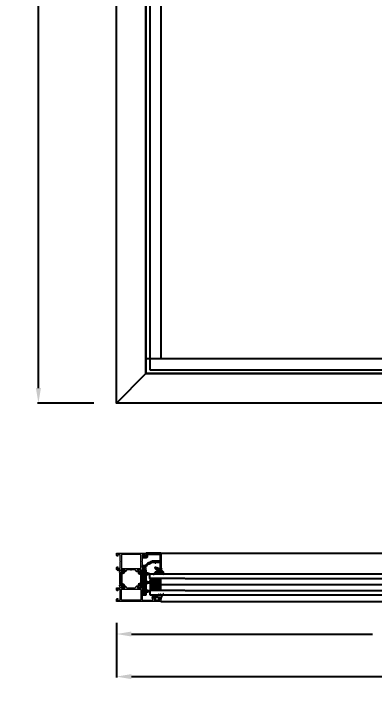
# Model space of a CAD drawing. Header units: millimetres. Extents: x -57981 to -54292, y 3591 to 5422.
# Drawn here: x -57981 to -57501, y 3591 to 4507 of the extents above; entities that cross this region are included whole.
import ezdxf

# ---------------------------------------------------------------- set-up
doc = ezdxf.new("R2010")
doc.units = ezdxf.units.MM
for name, color, linetype, lineweight in [('ATR-tr.', 252, 'Continuous', 20), ('epdm hatch', 253, 'Continuous', 9), ('olculendırme', 7, 'Continuous', 15), ('yalıtım malzemesi', 8, 'Continuous', 9)]:
    doc.layers.add(name, color=color, linetype=linetype, lineweight=lineweight)
doc.layers.add('ISIBARİYERİ HATCH', color=253, linetype='Continuous', lineweight=20, true_color=0xadb6b8)
doc.layers.add('profiller', color=7, linetype='Continuous')
doc.styles.get("Standard").update_dxf_attribs({"font": 'arial.ttf'})
doc.dimstyles.new('ÖLÇÜ', dxfattribs={"dimtxt": 50, "dimasz": 20, "dimexe": 1.25, "dimexo": 30, "dimgap": 20, "dimtad": 0, "dimdec": 0, "dimtxsty": 'Standard', "dimcen": 2.5, "dimadec": 1, "dimazin": 0, "dimtfac": 1, "dimtdec": 0, "dimtmove": 0, "dimatfit": 3, "dimfxl": 1, "dimarcsym": 0})

# ---------------------------------------------------------------- blocks, each defined once
blk = doc.blocks.new('10850-')
at = {"lineweight": -2}
h = blk.add_hatch(color=256, dxfattribs=at)
h.dxf.hatch_style = 1
edge = h.paths.add_edge_path()
edge.add_arc((2024.79, -71.09), 0.3, 360, 450)
edge.add_line((2024.79, -70.79), (2016.39, -70.79))
edge.add_line((2016.39, -70.79), (2016.09, -70.49))
edge.add_line((2016.09, -70.49), (2015.79, -70.79))
edge.add_line((2015.79, -70.79), (2007.39, -70.79))
edge.add_arc((2007.39, -71.09), 0.3, 90, 180)
edge.add_line((2007.09, -71.09), (2007.09, -72.3))
edge.add_arc((2006.79, -72.3), 0.3, 279.59407, 360, ccw=False)
edge.add_arc((2006.89, -72.89), 0.3, 99.59407, 180)
edge.add_line((2006.59, -72.89), (2006.59, -73.99))
edge.add_arc((2006.89, -73.99), 0.3, 180, 270)
edge.add_line((2006.89, -74.29), (2007.79, -74.29))
edge.add_arc((2007.79, -73.99), 0.3, 270, 350.40593)
edge.add_arc((2008.39, -74.09), 0.3, 89.98858, 170.40593, ccw=False)
edge.add_line((2008.39, -73.79), (2008.79, -73.79))
edge.add_arc((2008.79, -74.09), 0.3, 0, 90, ccw=False)
edge.add_line((2009.09, -74.09), (2009.09, -74.29))
edge.add_arc((2007.59, -74.29), 1.5, 270, 360, ccw=False)
edge.add_line((2007.59, -75.79), (2005.39, -75.79))
edge.add_arc((2005.39, -75.49), 0.3, 180, 270, ccw=False)
edge.add_line((2005.09, -75.49), (2005.09, -36.89))
edge.add_arc((2005.39, -36.89), 0.3, 90, 180, ccw=False)
edge.add_line((2005.39, -36.59), (2007.59, -36.59))
edge.add_arc((2007.59, -38.09), 1.5, 0, 90, ccw=False)
edge.add_line((2009.09, -38.09), (2009.09, -38.29))
edge.add_arc((2008.79, -38.29), 0.3, -90, 0, ccw=False)
edge.add_line((2008.79, -38.59), (2008.39, -38.59))
edge.add_arc((2008.39, -38.29), 0.3, 189.59407, 270.01142, ccw=False)
edge.add_arc((2007.79, -38.39), 0.3, 9.59407, 90)
edge.add_line((2007.79, -38.09), (2006.89, -38.09))
edge.add_arc((2006.89, -38.39), 0.3, 90, 180)
edge.add_line((2006.59, -38.39), (2006.59, -39.49))
edge.add_arc((2006.89, -39.49), 0.3, 180, 260.40593)
edge.add_arc((2006.79, -40.09), 0.3, 0, 80.40593, ccw=False)
edge.add_line((2007.09, -40.09), (2007.09, -41.29))
edge.add_arc((2007.39, -41.29), 0.3, 180, 270)
edge.add_line((2007.39, -41.59), (2015.79, -41.59))
edge.add_line((2015.79, -41.59), (2016.09, -41.89))
edge.add_line((2016.09, -41.89), (2016.39, -41.59))
edge.add_line((2016.39, -41.59), (2024.79, -41.59))
edge.add_arc((2024.79, -41.29), 0.3, 270, 360)
edge.add_line((2025.09, -41.29), (2025.09, -40.09))
edge.add_arc((2025.39, -40.09), 0.3, 99.59407, 180, ccw=False)
edge.add_arc((2025.29, -39.49), 0.3, 279.59407, 360)
edge.add_line((2025.59, -39.49), (2025.59, -38.39))
edge.add_arc((2025.29, -38.39), 0.3, 0, 90)
edge.add_line((2025.29, -38.09), (2024.39, -38.09))
edge.add_arc((2024.39, -38.39), 0.3, 90, 170.40593)
edge.add_arc((2023.8, -38.29), 0.3, 269.98858, 350.40593, ccw=False)
edge.add_line((2023.8, -38.59), (2023.39, -38.59))
edge.add_arc((2023.39, -38.29), 0.3, 180, 270, ccw=False)
edge.add_line((2023.09, -38.29), (2023.09, -38.09))
edge.add_arc((2024.59, -38.09), 1.5, 90, 180, ccw=False)
edge.add_line((2024.59, -36.59), (2026.29, -36.59))
edge.add_arc((2026.29, -37.39), 0.8, 0, 90, ccw=False)
edge.add_line((2027.09, -37.39), (2027.09, -38.09))
edge.add_arc((2027.39, -38.09), 0.3, 180, 270)
edge.add_line((2027.39, -38.39), (2027.6, -38.39))
edge.add_arc((2027.6, -39.39), 1, 8.21321, 90, ccw=False)
edge.add_arc((2028.29, -39.29), 0.3, -90, 8.21321, ccw=False)
edge.add_line((2028.29, -39.59), (2027.39, -39.59))
edge.add_arc((2027.39, -39.89), 0.3, 90, 180)
edge.add_line((2027.09, -39.89), (2027.09, -41.29))
edge.add_arc((2027.39, -41.29), 0.3, 180, 270)
edge.add_line((2027.39, -41.59), (2028.3, -41.59))
edge.add_arc((2028.3, -41.29), 0.3, 270, 349.47892)
edge.add_arc((2028.89, -41.4), 0.3, 110, 169.47892, ccw=False)
edge.add_line((2028.79, -41.12), (2030.19, -40.61))
edge.add_arc((2030.29, -40.89), 0.3, -5, 110, ccw=False)
edge.add_line((2030.59, -40.92), (2030.39, -43.28))
edge.add_arc((2030.09, -43.26), 0.3, 315, 355, ccw=False)
edge.add_line((2030.3, -43.47), (2029.94, -43.83))
edge.add_arc((2029.79, -43.69), 0.2, 195, 315, ccw=False)
edge.add_line((2029.6, -43.74), (2029.56, -43.58))
edge.add_arc((2029.36, -43.63), 0.2, 15, 75)
edge.add_line((2029.42, -43.44), (2027.39, -42.89))
edge.add_line((2027.39, -42.89), (2027.09, -42.89))
edge.add_arc((2027.19, -43.18), 0.3, 109.47122, 228.18969)
edge.add_arc((2026.79, -43.62), 0.3, 0, 48.18969, ccw=False)
edge.add_line((2027.09, -43.62), (2027.09, -47.49))
edge.add_arc((2027.39, -47.49), 0.3, 180, 270)
edge.add_line((2027.39, -47.79), (2027.61, -47.79))
edge.add_arc((2027.61, -47.49), 0.3, 270, 301.4)
edge.add_line((2027.77, -47.75), (2029.29, -46.82))
edge.add_arc((2029.39, -46.99), 0.2, 0, 121.4, ccw=False)
edge.add_line((2029.59, -46.99), (2029.59, -48.42))
edge.add_arc((2028.59, -48.42), 1, -58.6, 0, ccw=False)
edge.add_line((2029.12, -49.27), (2027.57, -50.21))
edge.add_arc((2028.09, -51.06), 1, 121.76034, 180)
edge.add_line((2027.09, -51.06), (2027.09, -55.59))
edge.add_arc((2027.09, -56.19), 0.6, -90, 90, ccw=False)
edge.add_line((2027.09, -56.79), (2027.09, -61.32))
edge.add_arc((2028.09, -61.32), 1, 180, 238.23966)
edge.add_line((2027.57, -62.17), (2029.12, -63.12))
edge.add_arc((2028.59, -63.97), 1, 0, 58.6, ccw=False)
edge.add_line((2029.59, -63.97), (2029.59, -65.4))
edge.add_arc((2029.39, -65.4), 0.2, 238.6, 360, ccw=False)
edge.add_line((2029.29, -65.57), (2027.77, -64.64))
edge.add_arc((2027.61, -64.89), 0.3, 58.6, 90)
edge.add_line((2027.61, -64.59), (2027.39, -64.59))
edge.add_arc((2027.39, -64.89), 0.3, 90, 180)
edge.add_line((2027.09, -64.89), (2027.09, -68.76))
edge.add_arc((2026.79, -68.76), 0.3, 311.81031, 360, ccw=False)
edge.add_arc((2027.19, -69.21), 0.3, 131.81031, 250.52878)
edge.add_line((2027.09, -69.49), (2027.39, -69.49))
edge.add_line((2027.39, -69.49), (2029.42, -68.95))
edge.add_arc((2029.36, -68.76), 0.2, 285, 345)
edge.add_line((2029.56, -68.81), (2029.6, -68.65))
edge.add_arc((2029.79, -68.7), 0.2, 45, 165, ccw=False)
edge.add_line((2029.94, -68.56), (2030.3, -68.92))
edge.add_arc((2030.09, -69.13), 0.3, 5, 45, ccw=False)
edge.add_line((2030.39, -69.11), (2030.59, -71.47))
edge.add_arc((2030.29, -71.49), 0.3, -110, 5, ccw=False)
edge.add_line((2030.19, -71.78), (2028.79, -71.27))
edge.add_arc((2028.89, -70.98), 0.3, 190.52108, 250, ccw=False)
edge.add_arc((2028.3, -71.09), 0.3, 10.52108, 90)
edge.add_line((2028.3, -70.79), (2027.39, -70.79))
edge.add_arc((2027.39, -71.09), 0.3, 90, 180)
edge.add_line((2027.09, -71.09), (2027.09, -72.49))
edge.add_arc((2027.39, -72.49), 0.3, 180, 270)
edge.add_line((2027.39, -72.79), (2028.29, -72.79))
edge.add_arc((2028.29, -73.09), 0.3, -8.21321, 90, ccw=False)
edge.add_arc((2027.6, -72.99), 1, 270, 351.78679, ccw=False)
edge.add_line((2027.6, -73.99), (2027.39, -73.99))
edge.add_arc((2027.39, -74.29), 0.3, 90, 180)
edge.add_line((2027.09, -74.29), (2027.09, -74.99))
edge.add_arc((2026.29, -74.99), 0.8, -90, 0.00174, ccw=False)
edge.add_line((2026.29, -75.79), (2024.59, -75.79))
edge.add_arc((2024.59, -74.29), 1.5, 180, 270, ccw=False)
edge.add_line((2023.09, -74.29), (2023.09, -74.09))
edge.add_arc((2023.39, -74.09), 0.3, 90, 180, ccw=False)
edge.add_line((2023.39, -73.79), (2023.8, -73.79))
edge.add_arc((2023.8, -74.09), 0.3, 9.59407, 90.01142, ccw=False)
edge.add_arc((2024.39, -73.99), 0.3, 189.59407, 270)
edge.add_line((2024.39, -74.29), (2025.29, -74.29))
edge.add_arc((2025.29, -73.99), 0.3, 270, 360)
edge.add_line((2025.59, -73.99), (2025.59, -72.89))
edge.add_arc((2025.29, -72.89), 0.3, 360, 440.40593)
edge.add_arc((2025.39, -72.3), 0.3, 180, 260.40593, ccw=False)
edge.add_line((2025.09, -72.3), (2025.09, -71.09))
h.paths.add_polyline_path([(2025.39, -69.19), (2025.39, -43.19), (2006.69, -43.19), (2006.69, -69.19)], flags=16)
at = {"layer": 'olculendırme'}
blk.add_lwpolyline([(2025.09, -71.09, 0.414214), (2024.79, -70.79), (2016.39, -70.79), (2016.09, -70.49), (2015.79, -70.79), (2007.39, -70.79, 0.414214), (2007.09, -71.09), (2007.09, -72.3, -0.365977), (2006.84, -72.6, 0.365977), (2006.59, -72.89), (2006.59, -73.99, 0.414214), (2006.89, -74.29), (2007.79, -74.29, 0.365977), (2008.09, -74.04, -0.366034), (2008.39, -73.79), (2008.79, -73.79, -0.414214), (2009.09, -74.09), (2009.09, -74.29, -0.414214), (2007.59, -75.79), (2005.39, -75.79, -0.414214), (2005.09, -75.49), (2005.09, -36.89, -0.414214), (2005.39, -36.59), (2007.59, -36.59, -0.414214), (2009.09, -38.09), (2009.09, -38.29, -0.414214), (2008.79, -38.59), (2008.39, -38.59, -0.366034), (2008.09, -38.34, 0.365977), (2007.79, -38.09), (2006.89, -38.09, 0.414214), (2006.59, -38.39), (2006.59, -39.49, 0.365977), (2006.84, -39.79, -0.365977), (2007.09, -40.09), (2007.09, -41.29, 0.414214), (2007.39, -41.59), (2015.79, -41.59), (2016.09, -41.89), (2016.39, -41.59), (2024.79, -41.59, 0.414214), (2025.09, -41.29), (2025.09, -40.09, -0.365977), (2025.34, -39.79, 0.365977), (2025.59, -39.49), (2025.59, -38.39, 0.414214), (2025.29, -38.09), (2024.39, -38.09, 0.365977), (2024.1, -38.34, -0.366034), (2023.8, -38.59), (2023.39, -38.59, -0.414214), (2023.09, -38.29), (2023.09, -38.09, -0.414214), (2024.59, -36.59), (2026.29, -36.59, -0.414214), (2027.09, -37.39), (2027.09, -38.09, 0.414214), (2027.39, -38.39), (2027.6, -38.39, -0.372825), (2028.59, -39.25, -0.45685), (2028.29, -39.59), (2027.39, -39.59, 0.414214), (2027.09, -39.89), (2027.09, -41.29, 0.414214), (2027.39, -41.59), (2028.3, -41.59, 0.361398), (2028.6, -41.35, -0.265514), (2028.79, -41.12), (2030.19, -40.61, -0.548619), (2030.59, -40.92), (2030.39, -43.28, -0.176327), (2030.3, -43.47), (2029.94, -43.83, -0.57735), (2029.6, -43.74), (2029.56, -43.58, 0.267949), (2029.42, -43.44), (2027.39, -42.89), (2027.09, -42.89, 0.569919), (2026.99, -43.4, -0.213422), (2027.09, -43.62), (2027.09, -47.49, 0.414214), (2027.39, -47.79), (2027.61, -47.79, 0.137872), (2027.77, -47.75), (2029.29, -46.82, -0.585524), (2029.59, -46.99), (2029.59, -48.42, -0.261413), (2029.12, -49.27), (2027.57, -50.21, 0.259734), (2027.09, -51.06), (2027.09, -55.59, -1), (2027.09, -56.79), (2027.09, -61.32, 0.259734), (2027.57, -62.17), (2029.12, -63.12, -0.261413), (2029.59, -63.97), (2029.59, -65.4, -0.585524), (2029.29, -65.57), (2027.77, -64.64, 0.137872), (2027.61, -64.59), (2027.39, -64.59, 0.414214), (2027.09, -64.89), (2027.09, -68.76, -0.213422), (2026.99, -68.99, 0.569919), (2027.09, -69.49), (2027.39, -69.49), (2029.42, -68.95, 0.267949), (2029.56, -68.81), (2029.6, -68.65, -0.57735), (2029.94, -68.56), (2030.3, -68.92, -0.176327), (2030.39, -69.11), (2030.59, -71.47, -0.548619), (2030.19, -71.78), (2028.79, -71.27, -0.265514), (2028.6, -71.04, 0.361398), (2028.3, -70.79), (2027.39, -70.79, 0.414214), (2027.09, -71.09), (2027.09, -72.49, 0.414214), (2027.39, -72.79), (2028.29, -72.79, -0.45685), (2028.59, -73.14, -0.372825), (2027.6, -73.99), (2027.39, -73.99, 0.414214), (2027.09, -74.29), (2027.09, -74.99, -0.414222), (2026.29, -75.79), (2024.59, -75.79, -0.414214), (2023.09, -74.29), (2023.09, -74.09, -0.414214), (2023.39, -73.79), (2023.8, -73.79, -0.366034), (2024.1, -74.04, 0.365977), (2024.39, -74.29), (2025.29, -74.29, 0.414214), (2025.59, -73.99), (2025.59, -72.89, 0.365977), (2025.34, -72.6, -0.365977), (2025.09, -72.3)], format="xyb", close=True, dxfattribs=at)
blk.add_lwpolyline([(2025.39, -69.19), (2025.39, -43.19), (2006.69, -43.19), (2006.69, -69.19)], close=True, dxfattribs=at)
blk = doc.blocks.new('02.05.09-')
at = {"layer": 'ISIBARİYERİ HATCH'}
h = blk.add_hatch(color=256, dxfattribs=at)
h.dxf.hatch_style = 1
edge = h.paths.add_edge_path()
edge.add_arc((763.92, -103.75), 0.3, 24, 89.99998)
edge.add_line((763.92, -103.45), (749.5, -103.45))
edge.add_arc((749.5, -103.75), 0.3, 89.99998, 156)
edge.add_line((749.23, -103.62), (748.1, -106.17))
edge.add_arc((747.82, -106.05), 0.3, 270, 336, ccw=False)
edge.add_line((747.82, -106.35), (747.7, -106.35))
edge.add_arc((747.7, -105.15), 1.2, 240.00003, 270, ccw=False)
edge.add_line((747.1, -106.19), (745.47, -105.25))
edge.add_line((745.47, -105.25), (745.11, -105.25))
edge.add_arc((745.11, -105.65), 0.4, 90.00003, 180.29047)
edge.add_line((744.71, -105.65), (744.71, -109.05))
edge.add_arc((745.11, -109.05), 0.4, 180.2306, 270.00003)
edge.add_line((745.11, -109.45), (745.47, -109.45))
edge.add_line((745.47, -109.45), (747.1, -108.51))
edge.add_arc((747.7, -109.55), 1.2, 90, 120.00003, ccw=False)
edge.add_line((747.7, -108.35), (749.12, -108.35))
edge.add_arc((749.12, -108.05), 0.3, 270, 336)
edge.add_line((749.4, -108.17), (750.57, -105.54))
edge.add_arc((751.02, -105.75), 0.5, 89.99998, 156, ccw=False)
edge.add_line((751.02, -105.25), (762.4, -105.25))
edge.add_arc((762.4, -105.75), 0.5, 24, 89.99998, ccw=False)
edge.add_line((762.85, -105.54), (764.02, -108.17))
edge.add_arc((764.3, -108.05), 0.3, 204, 270)
edge.add_line((764.3, -108.35), (765.72, -108.35))
edge.add_arc((765.72, -109.55), 1.2, 59.99998, 90, ccw=False)
edge.add_line((766.32, -108.51), (767.95, -109.45))
edge.add_line((767.95, -109.45), (768.31, -109.45))
edge.add_arc((768.31, -109.05), 0.4, 269.99998, 360.08234)
edge.add_line((768.71, -109.05), (768.71, -105.65))
edge.add_arc((768.31, -105.65), 0.4, 0.16969, 89.99998)
edge.add_line((768.31, -105.25), (767.95, -105.25))
edge.add_line((767.95, -105.25), (766.32, -106.19))
edge.add_arc((765.72, -105.15), 1.2, 270, 299.99998, ccw=False)
edge.add_line((765.72, -106.35), (765.6, -106.35))
edge.add_arc((765.6, -106.05), 0.3, 204, 270, ccw=False)
edge.add_line((765.32, -106.17), (764.19, -103.62))
at = {"layer": 'profiller', "lineweight": -2}
blk.add_lwpolyline([(764.19, -103.62, 0.296213), (763.92, -103.45), (749.5, -103.45, 0.296214), (749.23, -103.62), (748.1, -106.17, -0.296213), (747.82, -106.35), (747.7, -106.35, -0.131652), (747.1, -106.19), (745.47, -105.25), (745.11, -105.25, 0.415699), (744.71, -105.65), (744.71, -109.05, 0.413035), (745.11, -109.45), (745.47, -109.45), (747.1, -108.51, -0.131653), (747.7, -108.35), (749.12, -108.35, 0.296213), (749.4, -108.17), (750.57, -105.54, -0.296214), (751.02, -105.25), (762.4, -105.25, -0.296213), (762.85, -105.54), (764.02, -108.17, 0.296213), (764.3, -108.35), (765.72, -108.35, -0.131653), (766.32, -108.51), (767.95, -109.45), (768.31, -109.45, 0.414635), (768.71, -109.05), (768.71, -105.65, 0.413346), (768.31, -105.25), (767.95, -105.25), (766.32, -106.19, -0.131652), (765.72, -106.35), (765.6, -106.35, -0.296213), (765.32, -106.17)], format="xyb", close=True, dxfattribs=at)
blk = doc.blocks.new('10952-')
at = {"lineweight": -2}
h = blk.add_hatch(color=256, dxfattribs=at)
h.dxf.hatch_style = 1
edge = h.paths.add_edge_path()
edge.add_line((237.72, -134.7), (237.72, -131.3))
edge.add_arc((238.02, -131.3), 0.3, 131.81031, 180, ccw=False)
edge.add_arc((237.62, -130.85), 0.3, 311.81031, 430.52878)
edge.add_line((237.72, -130.57), (237.42, -130.57))
edge.add_line((237.42, -130.57), (235.4, -131.11))
edge.add_arc((235.45, -131.3), 0.2, 105, 165)
edge.add_line((235.26, -131.25), (235.21, -131.42))
edge.add_arc((235.02, -131.36), 0.2, 225, 345, ccw=False)
edge.add_line((234.88, -131.51), (234.51, -131.14))
edge.add_arc((234.73, -130.93), 0.3, 185, 225, ccw=False)
edge.add_line((234.43, -130.96), (234.22, -128.59))
edge.add_arc((234.52, -128.57), 0.3, 70, 185, ccw=False)
edge.add_line((234.62, -128.29), (236.02, -128.79))
edge.add_arc((235.92, -129.08), 0.3, 10.52108, 70, ccw=False)
edge.add_arc((236.51, -128.97), 0.3, 190.52108, 270)
edge.add_line((236.51, -129.27), (239.32, -129.27))
edge.add_arc((239.32, -128.97), 0.3, 270, 360)
edge.add_line((239.62, -128.97), (239.62, -127.57))
edge.add_arc((239.32, -127.57), 0.3, 360, 450)
edge.add_line((239.32, -127.27), (238.02, -127.27))
edge.add_arc((238.02, -126.97), 0.3, 171.78679, 270, ccw=False)
edge.add_arc((238.71, -127.07), 1, 90, 171.78679, ccw=False)
edge.add_line((238.71, -126.07), (239.62, -126.07))
edge.add_arc((239.62, -127.27), 1.2, 0, 90, ccw=False)
edge.add_line((240.82, -127.27), (240.82, -128.48))
edge.add_arc((241.12, -128.48), 0.3, 180, 267.8142)
edge.add_line((241.11, -128.78), (253.28, -129.23))
edge.add_arc((253.32, -128.23), 1, 267.8142, 360)
edge.add_line((254.32, -128.23), (254.32, -114.77))
edge.add_line((254.32, -114.77), (252.22, -114.77))
edge.add_arc((252.22, -115.07), 0.3, 90, 180)
edge.add_line((251.92, -115.07), (251.92, -115.77))
edge.add_arc((251.62, -115.77), 0.3, 270, 360, ccw=False)
edge.add_line((251.62, -116.07), (251.42, -116.07))
edge.add_arc((251.42, -115.57), 0.5, 180, 270, ccw=False)
edge.add_line((250.92, -115.57), (250.92, -112.47))
edge.add_arc((251.62, -112.47), 0.7, 90, 180, ccw=False)
edge.add_arc((251.62, -112.07), 0.3, 0, 90, ccw=False)
edge.add_line((251.92, -112.07), (251.92, -112.87))
edge.add_arc((252.42, -112.87), 0.5, 180, 270)
edge.add_line((252.42, -113.37), (253.82, -113.37))
edge.add_arc((253.82, -112.87), 0.5, 270, 360)
edge.add_line((254.32, -112.87), (254.32, -106.17))
edge.add_arc((253.82, -106.17), 0.5, 0, 90)
edge.add_line((253.82, -105.67), (252.42, -105.67))
edge.add_arc((252.42, -106.17), 0.5, 90, 180)
edge.add_line((251.92, -106.17), (251.92, -106.97))
edge.add_arc((251.62, -106.97), 0.3, 270, 360, ccw=False)
edge.add_arc((251.62, -106.57), 0.7, 180, 270, ccw=False)
edge.add_line((250.92, -106.57), (250.92, -104.57))
edge.add_arc((251.22, -104.57), 0.3, 90, 180, ccw=False)
edge.add_line((251.22, -104.27), (255.62, -104.27))
edge.add_arc((255.62, -104.57), 0.3, 0, 90, ccw=False)
edge.add_line((255.92, -104.57), (255.92, -163.16))
edge.add_arc((255.62, -163.16), 0.3, -90, 0, ccw=False)
edge.add_line((255.62, -163.46), (253.44, -163.46))
edge.add_arc((253.44, -161.96), 1.5, 180, 270, ccw=False)
edge.add_line((251.94, -161.96), (251.94, -161.76))
edge.add_arc((252.24, -161.76), 0.3, 90, 180, ccw=False)
edge.add_line((252.24, -161.46), (252.65, -161.46))
edge.add_arc((252.65, -161.76), 0.3, 9.5941, 90, ccw=False)
edge.add_arc((253.23, -161.68), 0.286, 187.122, 272.47052)
edge.add_line((253.24, -161.96), (254.14, -161.96))
edge.add_arc((254.14, -161.66), 0.3, 270, 360)
edge.add_line((254.44, -161.66), (254.44, -160.56))
edge.add_arc((254.14, -160.56), 0.295, 359.0944, 441.31308)
edge.add_arc((254.24, -159.97), 0.3, 180, 260.4059, ccw=False)
edge.add_line((253.94, -159.97), (253.94, -158.76))
edge.add_arc((253.64, -158.76), 0.3, 360, 450)
edge.add_line((253.64, -158.46), (240.04, -158.46))
edge.add_arc((240.04, -158.76), 0.3, 90, 180)
edge.add_line((239.74, -158.76), (239.74, -159.97))
edge.add_arc((239.44, -159.97), 0.3, -80.4059, 0, ccw=False)
edge.add_arc((239.53, -160.56), 0.296, 98.85257, 180.73995)
edge.add_line((239.24, -160.56), (239.24, -161.66))
edge.add_arc((239.54, -161.66), 0.3, 180, 270)
edge.add_line((239.54, -161.96), (240.44, -161.96))
edge.add_arc((240.44, -161.67), 0.294, 268.98266, 351.40573)
edge.add_arc((241.03, -161.76), 0.3, 90, 170.4059, ccw=False)
edge.add_line((241.03, -161.46), (241.44, -161.46))
edge.add_arc((241.44, -161.76), 0.3, 0, 90, ccw=False)
edge.add_line((241.74, -161.76), (241.74, -161.96))
edge.add_arc((240.24, -161.96), 1.5, -90, 0, ccw=False)
edge.add_line((240.24, -163.46), (238.04, -163.46))
edge.add_arc((238.04, -163.16), 0.3, 180, 270, ccw=False)
edge.add_line((237.74, -163.16), (237.74, -158.77))
edge.add_arc((237.44, -158.77), 0.3, 360, 450)
edge.add_line((237.44, -158.47), (236.51, -158.47))
edge.add_arc((236.51, -158.77), 0.3, 90, 169.47892)
edge.add_arc((235.92, -158.66), 0.3, 290, 349.47892, ccw=False)
edge.add_line((236.02, -158.94), (234.62, -159.45))
edge.add_arc((234.52, -159.17), 0.3, 175, 290, ccw=False)
edge.add_line((234.22, -159.14), (234.43, -156.78))
edge.add_arc((234.73, -156.81), 0.3, 135, 175, ccw=False)
edge.add_line((234.51, -156.59), (234.88, -156.23))
edge.add_arc((235.02, -156.37), 0.2, 15, 135, ccw=False)
edge.add_line((235.21, -156.32), (235.26, -156.48))
edge.add_arc((235.45, -156.43), 0.2, 195, 255)
edge.add_line((235.4, -156.63), (237.42, -157.17))
edge.add_line((237.42, -157.17), (237.72, -157.17))
edge.add_arc((237.62, -156.88), 0.3, 289.47122, 408.18969)
edge.add_arc((238.02, -156.44), 0.3, 180, 228.18969, ccw=False)
edge.add_line((237.72, -156.44), (237.72, -152.57))
edge.add_arc((237.42, -152.57), 0.3, 360, 450)
edge.add_line((237.42, -152.27), (237.2, -152.27))
edge.add_arc((237.2, -152.57), 0.3, 90, 121.4)
edge.add_line((237.05, -152.31), (235.52, -153.24))
edge.add_arc((235.42, -153.07), 0.2, 180, 301.4, ccw=False)
edge.add_line((235.22, -153.07), (235.22, -151.64))
edge.add_arc((236.22, -151.64), 1, 121.4, 180, ccw=False)
edge.add_line((235.7, -150.79), (237.25, -149.85))
edge.add_arc((236.72, -149), 1, 301.76034, 360)
edge.add_line((237.72, -149), (237.72, -138.74))
edge.add_arc((236.72, -138.74), 1, 0, 58.23966)
edge.add_line((237.25, -137.89), (235.7, -136.94))
edge.add_arc((236.22, -136.09), 1, 180, 238.6, ccw=False)
edge.add_line((235.22, -136.09), (235.22, -134.66))
edge.add_arc((235.42, -134.66), 0.2, 58.6, 180, ccw=False)
edge.add_line((235.52, -134.49), (237.05, -135.42))
edge.add_arc((237.2, -135.17), 0.3, 238.6, 270)
edge.add_line((237.2, -135.47), (237.42, -135.47))
edge.add_arc((237.42, -135.17), 0.3, 270, 360)
edge.add_line((237.72, -135.17), (237.72, -131.3))
edge.add_line((237.72, -131.3), (237.72, -134.7))
h.paths.add_polyline_path([(254.32, -156.87), (239.42, -156.87), (239.42, -130.87), (254.32, -130.87)], flags=16)
at = {"layer": 'olculendırme'}
blk.add_lwpolyline([(237.72, -134.7), (237.72, -131.3, -0.213422), (237.82, -131.07, 0.569919), (237.72, -130.57), (237.42, -130.57), (235.4, -131.11, 0.267949), (235.26, -131.25), (235.21, -131.42, -0.57735), (234.88, -131.51), (234.51, -131.14, -0.176327), (234.43, -130.96), (234.22, -128.59, -0.548619), (234.62, -128.29), (236.02, -128.79, -0.265514), (236.21, -129.02, 0.361398), (236.51, -129.27), (239.32, -129.27, 0.414214), (239.62, -128.97), (239.62, -127.57, 0.414214), (239.32, -127.27), (238.02, -127.27, -0.45685), (237.72, -126.92, -0.372825), (238.71, -126.07), (239.62, -126.07, -0.414214), (240.82, -127.27), (240.82, -128.48, 0.403083), (241.11, -128.78), (253.28, -129.23, 0.425432), (254.32, -128.23), (254.32, -114.77), (252.22, -114.77, 0.414214), (251.92, -115.07), (251.92, -115.77, -0.414214), (251.62, -116.07), (251.42, -116.07, -0.414214), (250.92, -115.57), (250.92, -112.47, -0.414214), (251.62, -111.77, -0.414214), (251.92, -112.07), (251.92, -112.87, 0.414214), (252.42, -113.37), (253.82, -113.37, 0.414214), (254.32, -112.87), (254.32, -106.17, 0.414214), (253.82, -105.67), (252.42, -105.67, 0.414214), (251.92, -106.17), (251.92, -106.97, -0.414214), (251.62, -107.27, -0.414214), (250.92, -106.57), (250.92, -104.57, -0.414214), (251.22, -104.27), (255.62, -104.27, -0.414214), (255.92, -104.57), (255.92, -163.16, -0.414214), (255.62, -163.46), (253.44, -163.46, -0.414214), (251.94, -161.96), (251.94, -161.76, -0.414214), (252.24, -161.46), (252.65, -161.46, -0.365977), (252.94, -161.71, 0.39063), (253.24, -161.96), (254.14, -161.96, 0.414214), (254.44, -161.66), (254.44, -160.56, 0.374973), (254.19, -160.27, -0.365977), (253.94, -159.97), (253.94, -158.76, 0.414214), (253.64, -158.46), (240.04, -158.46, 0.414214), (239.74, -158.76), (239.74, -159.97, -0.365977), (239.49, -160.27, 0.373325), (239.24, -160.56), (239.24, -161.66, 0.414214), (239.54, -161.96), (240.44, -161.96, 0.37599), (240.73, -161.71, -0.365977), (241.03, -161.46), (241.44, -161.46, -0.414214), (241.74, -161.76), (241.74, -161.96, -0.414214), (240.24, -163.46), (238.04, -163.46, -0.414214), (237.74, -163.16), (237.74, -158.77, 0.414214), (237.44, -158.47), (236.51, -158.47, 0.361398), (236.21, -158.71, -0.265514), (236.02, -158.94), (234.62, -159.45, -0.548619), (234.22, -159.14), (234.43, -156.78, -0.176327), (234.51, -156.59), (234.88, -156.23, -0.57735), (235.21, -156.32), (235.26, -156.48, 0.267949), (235.4, -156.63), (237.42, -157.17), (237.72, -157.17, 0.569919), (237.82, -156.66, -0.213422), (237.72, -156.44), (237.72, -152.57, 0.414214), (237.42, -152.27), (237.2, -152.27, 0.137872), (237.05, -152.31), (235.52, -153.24, -0.585524), (235.22, -153.07), (235.22, -151.64, -0.261413), (235.7, -150.79), (237.25, -149.85, 0.259734), (237.72, -149), (237.72, -138.74, 0.259734), (237.25, -137.89), (235.7, -136.94, -0.261413), (235.22, -136.09), (235.22, -134.66, -0.585524), (235.52, -134.49), (237.05, -135.42, 0.137872), (237.2, -135.47), (237.42, -135.47, 0.414214), (237.72, -135.17), (237.72, -131.3)], format="xyb", close=True, dxfattribs=at)
blk.add_lwpolyline([(254.32, -156.87), (239.42, -156.87), (239.42, -130.87), (254.32, -130.87)], close=True, dxfattribs=at)
blk = doc.blocks.new('AT64F07-')
at = {"layer": 'profiller', "color": 0, "lineweight": -2}
for name, p in [('10952-', (0, 0)), ('10850-', (-1813.37, -87.67)), ('02.05.09-', (-530.99, -25.71))]:
    blk.add_blockref(name, p, dxfattribs=at)
at = {"layer": 'profiller', "color": 0, "lineweight": -2, "xscale": -1, "rotation": 180}
blk.add_blockref('02.05.09-', (-530.99, -262.03), dxfattribs=at)
blk = doc.blocks.new('25 G 14')
at = {"layer": 'ISIBARİYERİ HATCH'}
h = blk.add_hatch(color=0, dxfattribs=at)
edge = h.paths.add_edge_path()
edge.add_line((2268.73, 4759.92), (2268.73, 4759.52))
edge.add_arc((2269.03, 4759.52), 0.3, 180, 270)
edge.add_line((2269.03, 4759.22), (2269.43, 4759.22))
edge.add_arc((2269.43, 4759.52), 0.3, 270, 360)
edge.add_line((2269.73, 4759.52), (2269.73, 4759.72))
edge.add_arc((2270.23, 4759.72), 0.5, 90, 180, ccw=False)
edge.add_line((2270.23, 4760.22), (2274.53, 4760.22))
edge.add_arc((2274.53, 4759.22), 1, 0, 90, ccw=False)
edge.add_line((2275.53, 4759.22), (2275.53, 4751.72))
edge.add_arc((2275.03, 4751.72), 0.5, -90, 0, ccw=False)
edge.add_line((2275.03, 4751.22), (2274.52, 4751.22))
edge.add_arc((2274.52, 4751.92), 0.7, 240.9209, 270, ccw=False)
edge.add_arc((2268.73, 4741.52), 11.2, 60.9209, 83.50921)
edge.add_arc((2270.03, 4752.95), 0.3, 182.89679, 263.65621, ccw=False)
edge.add_arc((2269.43, 4752.92), 0.3, 2.89665, 90)
edge.add_line((2269.43, 4753.22), (2269.03, 4753.22))
edge.add_arc((2269.03, 4752.92), 0.3, 90, 180)
edge.add_line((2268.73, 4752.92), (2268.73, 4752.01))
edge.add_arc((2269.23, 4752.01), 0.5, 180, 267.2706)
edge.add_arc((2268.73, 4741.52), 10, 61.04498, 87.2706, ccw=False)
edge.add_arc((2274.54, 4752.02), 2, 241.04498, 270)
edge.add_line((2274.54, 4750.02), (2276.43, 4750.02))
edge.add_arc((2276.43, 4750.32), 0.3, 270, 360)
edge.add_line((2276.73, 4750.32), (2276.73, 4771.72))
edge.add_arc((2276.43, 4771.72), 0.3, 360, 450)
edge.add_line((2276.43, 4772.02), (2257.23, 4772.02))
edge.add_arc((2257.23, 4771.72), 0.3, 90, 180)
edge.add_line((2256.93, 4771.72), (2256.93, 4771.12))
edge.add_arc((2257.23, 4771.12), 0.3, 180, 270)
edge.add_line((2257.23, 4770.82), (2257.43, 4770.82))
edge.add_line((2257.43, 4770.82), (2257.43, 4767.82))
edge.add_line((2257.43, 4767.82), (2254.73, 4767.82))
edge.add_line((2254.73, 4767.82), (2254.53, 4768.17))
edge.add_arc((2254.27, 4768.02), 0.3, 30, 120)
edge.add_line((2254.12, 4768.28), (2252.41, 4767.29))
edge.add_arc((2252.6, 4766.98), 0.361, 120, 270)
edge.add_line((2252.6, 4766.62), (2257.63, 4766.62))
edge.add_arc((2257.63, 4767.62), 1, 270, 360)
edge.add_line((2258.63, 4767.62), (2258.63, 4770.32))
edge.add_arc((2259.13, 4770.32), 0.5, 90, 180, ccw=False)
edge.add_line((2259.13, 4770.82), (2275.03, 4770.82))
edge.add_arc((2275.03, 4770.32), 0.5, 0, 90, ccw=False)
edge.add_line((2275.53, 4770.32), (2275.53, 4762.42))
edge.add_arc((2274.53, 4762.42), 1, -90, 0, ccw=False)
edge.add_line((2274.53, 4761.42), (2265.4, 4761.42))
edge.add_arc((2265.4, 4758.22), 3.2, 90, 129.05844)
edge.add_arc((2258.34, 4766.91), 8, 280.32128, 309.05844, ccw=False)
edge.add_arc((2260.35, 4755.89), 3.2, 100.32128, 145)
edge.add_line((2257.73, 4757.73), (2256.65, 4756.19))
edge.add_arc((2255.17, 4757.22), 1.8, 270, 325, ccw=False)
edge.add_line((2255.17, 4755.42), (2252.38, 4755.42))
edge.add_arc((2252.38, 4754.87), 0.546, 90, 240)
edge.add_line((2252.11, 4754.4), (2254.08, 4753.26))
edge.add_arc((2254.23, 4753.52), 0.3, 240, 360)
edge.add_line((2254.53, 4753.52), (2254.53, 4754.22))
edge.add_line((2254.53, 4754.22), (2255.17, 4754.22))
edge.add_arc((2255.17, 4757.22), 3, 270, 325)
edge.add_line((2257.63, 4755.5), (2258.66, 4757.04))
edge.add_arc((2260.3, 4755.89), 2, 100.32128, 145, ccw=False)
edge.add_arc((2258.29, 4766.91), 9.2, 280.32128, 309.05844)
edge.add_arc((2265.35, 4758.21), 2.01, 88.58585, 129.03235, ccw=False)
edge.add_line((2265.4, 4760.22), (2268.43, 4760.22))
edge.add_arc((2268.43, 4759.92), 0.3, 0, 90, ccw=False)
at = {"layer": 'profiller', "lineweight": -2, "ltscale": 0.5}
blk.add_lwpolyline([(2268.73, 4759.92), (2268.73, 4759.52, 0.414214), (2269.03, 4759.22), (2269.43, 4759.22, 0.414214), (2269.73, 4759.52), (2269.73, 4759.72, -0.414214), (2270.23, 4760.22), (2274.53, 4760.22, -0.414214), (2275.53, 4759.22), (2275.53, 4751.72, -0.414214), (2275.03, 4751.22), (2274.52, 4751.22, -0.127567), (2274.18, 4751.31, 0.09888), (2270, 4752.65, -0.367727), (2269.73, 4752.93, 0.399482), (2269.43, 4753.22), (2269.03, 4753.22, 0.414214), (2268.73, 4752.92), (2268.73, 4752.01, 0.400329), (2269.21, 4751.51, -0.114933), (2273.58, 4750.27, 0.127017), (2274.54, 4750.02), (2276.43, 4750.02, 0.414214), (2276.73, 4750.32), (2276.73, 4771.72, 0.414214), (2276.43, 4772.02), (2257.23, 4772.02, 0.414214), (2256.93, 4771.72), (2256.93, 4771.12, 0.414214), (2257.23, 4770.82), (2257.43, 4770.82), (2257.43, 4767.82), (2254.73, 4767.82), (2254.53, 4768.17, 0.414214), (2254.12, 4768.28), (2252.41, 4767.29, 0.767327), (2252.6, 4766.62), (2257.63, 4766.62, 0.414214), (2258.63, 4767.62), (2258.63, 4770.32, -0.414214), (2259.13, 4770.82), (2275.03, 4770.82, -0.414214), (2275.53, 4770.32), (2275.53, 4762.42, -0.414214), (2274.53, 4761.42), (2265.4, 4761.42, 0.172094), (2263.38, 4760.7, -0.126051), (2259.77, 4759.04, 0.197455), (2257.73, 4757.73), (2256.65, 4756.19, -0.244698), (2255.17, 4755.42), (2252.38, 4755.42, 0.767327), (2252.11, 4754.4), (2254.08, 4753.26, 0.57735), (2254.53, 4753.52), (2254.53, 4754.22), (2255.17, 4754.22, 0.244698), (2257.63, 4755.5), (2258.66, 4757.04, -0.197455), (2259.94, 4757.86, 0.126051), (2264.09, 4759.77, -0.178336), (2265.4, 4760.22), (2268.43, 4760.22, -0.414214)], format="xyb", close=True, dxfattribs=at)
blk = doc.blocks.new('01.11.15 dış cam fitili')
at = {"layer": 'epdm hatch', "lineweight": -2}
h = blk.add_hatch(dxfattribs=at)
h.set_pattern_fill('ANSI37', color=256, scale=0.5)
edge = h.paths.add_edge_path(flags=16)
edge.add_line((3309.71, 3750.99), (3310.79, 3750.99))
edge.add_arc((3310.79, 3749.49), 1.5, 0, 90, ccw=False)
edge.add_line((3312.29, 3749.49), (3312.29, 3749.21))
edge.add_arc((3311.29, 3749.21), 1, -90, 0, ccw=False)
edge.add_line((3311.29, 3748.21), (3309.42, 3748.21))
edge.add_arc((3309.42, 3749.21), 1, 159.827, 270, ccw=False)
edge.add_line((3308.48, 3749.55), (3308.77, 3750.33))
edge.add_arc((3309.71, 3749.99), 1, 90, 159.827, ccw=False)
edge = h.paths.add_edge_path(flags=16)
edge.add_arc((3305.39, 3745.03), 0.3, 180, 270, ccw=False)
edge.add_line((3305.09, 3745.03), (3305.09, 3746.83))
edge.add_arc((3305.39, 3746.83), 0.3, 90, 180, ccw=False)
edge.add_line((3305.39, 3747.13), (3307.69, 3747.13))
edge.add_arc((3307.69, 3746.83), 0.3, 0, 90, ccw=False)
edge.add_line((3307.99, 3746.83), (3307.99, 3745.03))
edge.add_arc((3307.69, 3745.03), 0.3, 270, 360, ccw=False)
edge.add_line((3307.69, 3744.73), (3305.39, 3744.73))
edge = h.paths.add_edge_path()
edge.add_arc((3317.98, 3747.44), 5, 143.99919, 169.08268, ccw=False)
edge.add_line((3313.93, 3750.38), (3315.71, 3752.83))
edge.add_arc((3315.43, 3753.03), 0.344, 324.85116, 494.15355)
edge.add_line((3315.19, 3753.27), (3313.08, 3751.02))
edge.add_arc((3312.73, 3751.39), 0.509, 191.24538, 312.55888, ccw=False)
edge.add_arc((3311.25, 3751.1), 1, 11.24538, 90)
edge.add_line((3311.25, 3752.1), (3309.16, 3752.1))
edge.add_arc((3309.16, 3751.1), 1, 90, 159.827)
edge.add_line((3308.22, 3751.44), (3307.62, 3749.82))
edge.add_arc((3307.34, 3749.92), 0.3, 207.98941, 339.827, ccw=False)
edge.add_line((3307.07, 3749.78), (3306.29, 3751.37))
edge.add_arc((3305.92, 3751.19), 0.413, 26.34802, 159.12743)
edge.add_line((3305.53, 3751.33), (3304.98, 3749.82))
edge.add_arc((3304.7, 3749.92), 0.3, 207.98941, 339.827, ccw=False)
edge.add_line((3304.43, 3749.78), (3303.65, 3751.37))
edge.add_arc((3303.28, 3751.19), 0.413, 26.34802, 159.12743)
edge.add_line((3302.89, 3751.33), (3302.34, 3749.82))
edge.add_arc((3302.06, 3749.93), 0.3, 200.07366, 339.92634, ccw=False)
edge.add_line((3301.78, 3749.82), (3301.23, 3751.33))
edge.add_arc((3300.84, 3751.19), 0.413, 20.87257, 153.65198)
edge.add_line((3300.47, 3751.37), (3300.15, 3750.72))
edge.add_arc((3301.04, 3750.27), 1, 153.65198, 180)
edge.add_line((3300.04, 3750.27), (3300.04, 3747.43))
edge.add_arc((3300.34, 3747.43), 0.3, 180, 270)
edge.add_line((3300.34, 3747.13), (3304.29, 3747.13))
edge.add_line((3304.29, 3747.13), (3304.29, 3745.83))
edge.add_line((3304.29, 3745.83), (3303.89, 3745.83))
edge.add_arc((3303.89, 3745.43), 0.4, 90, 234.26676)
edge.add_line((3303.66, 3745.1), (3305.29, 3743.93))
edge.add_line((3305.29, 3743.93), (3307.79, 3743.93))
edge.add_line((3307.79, 3743.93), (3309.43, 3745.1))
edge.add_arc((3309.19, 3745.43), 0.4, 305.73324, 450)
edge.add_line((3309.19, 3745.83), (3308.79, 3745.83))
edge.add_line((3308.79, 3745.83), (3308.79, 3747.13))
edge.add_line((3308.79, 3747.13), (3311.79, 3747.13))
edge.add_arc((3311.79, 3746.83), 0.3, 0, 90, ccw=False)
edge.add_line((3312.09, 3746.83), (3312.09, 3746.14))
edge.add_arc((3312.39, 3746.14), 0.3, 180, 349.8697)
edge.add_arc((3355.65, 3740.18), 43.37, 169.08268, 172.16899, ccw=False)
blk = doc.blocks.new('01.17.05')
at = {"layer": 'epdm hatch', "lineweight": -2}
h = blk.add_hatch(dxfattribs=at)
h.set_pattern_fill('ANSI37', color=256, scale=0.5)
edge = h.paths.add_edge_path()
edge.add_arc((2296.15, 4431.69), 2, 67.20908, 116.08651)
edge.add_arc((2299.19, 4425.47), 8.92, 116.08651, 169.87336)
edge.add_arc((2290.9, 4426.95), 0.5, 169.87336, 304.76877)
edge.add_arc((2297.93, 4416.82), 11.83, 55.47015, 124.76877, ccw=False)
edge.add_arc((2304.84, 4427.13), 0.6, 250.27938, 378.35584)
edge.add_arc((2250.88, 4402.69), 59.83, 24.3113, 32.46818)
edge.add_arc((2300.93, 4434.56), 0.5, 29.9435, 186.97677)
edge.add_line((2300.43, 4434.5), (2300.59, 4433.55))
edge.add_arc((2300.29, 4433.55), 0.3, -90, 0, ccw=False)
edge.add_line((2300.29, 4433.25), (2297.59, 4433.25))
edge.add_line((2297.59, 4433.25), (2296.92, 4433.53))
blk = doc.blocks.new('16mmspacer')
at = {"layer": 'ATR-tr.', "linetype": 'Continuous'}
h = blk.add_hatch(color=0, dxfattribs=at)
h.dxf.hatch_style = 1
h.paths.add_polyline_path([(4384.01, 2933.15), (4384.01, 2933.35), (4379.01, 2933.35), (4379.01, 2933.15)])
at = {"layer": 'ATR-tr.', "ltscale": 2}
h = blk.add_hatch(dxfattribs=at)
h.set_pattern_fill('HONEY', color=256, scale=0.2)
h.set_pattern_definition([(0, (354.0786, 229.4145), (0.9525, 0.54992613), [0.635, -1.27]), (120, (354.0786, 229.4145), (-0.9525, 0.54992613), [0.635, -1.27]), (60, (354.0786, 229.4145), (2e-09, 1.09985226), [-1.27, 0.635])])
h.paths.add_polyline_path([(4385.21, 2931.38), (4383.84, 2932.75), (4379.41, 2932.75), (4379.41, 2918.05), (4383.84, 2918.05), (4385.21, 2919.41)])
at = {"layer": 'ATR-tr.', "linetype": 'Continuous'}
h = blk.add_hatch(dxfattribs=at)
h.set_pattern_fill('ANSI34', color=256, scale=0.1, angle=-1e-14, style=0)
h.paths.add_polyline_path([(4394.01, 2933.35), (4384.01, 2933.35), (4384.01, 2933.15), (4385.61, 2931.55), (4385.61, 2919.25), (4384.01, 2917.65), (4384.01, 2917.35), (4394.01, 2917.35)])
h = blk.add_hatch(color=0, dxfattribs=at)
h.dxf.hatch_style = 1
h.paths.add_polyline_path([(4384.01, 2917.65), (4379.01, 2917.65), (4379.01, 2917.35), (4384.01, 2917.35)])
for p, q in [((4379.01, 2933.35), (4394.01, 2933.35)), ((4394.01, 2933.35), (4394.01, 2917.35)), ((4379.01, 2917.35), (4394.01, 2917.35))]:
    blk.add_line(p, q, dxfattribs=at)
for points in [[(4384.01, 2933.35), (4384.01, 2933.15), (4379.01, 2933.15), (4379.01, 2933.35), (4384.01, 2933.35)], [(4379.01, 2917.35), (4384.01, 2917.35), (4384.01, 2917.65), (4379.01, 2917.65), (4379.01, 2917.35)]]:
    blk.add_lwpolyline(points, dxfattribs=at)
at = {"layer": 'ATR-tr.', "color": 7, "linetype": 'Continuous'}
for points in [[(4385.61, 2919.25), (4384.01, 2917.65), (4379.01, 2917.65), (4379.01, 2933.15), (4384.01, 2933.15), (4385.61, 2931.55)], [(4384.01, 2918.22), (4383.84, 2918.05), (4379.41, 2918.05), (4379.41, 2932.75), (4383.84, 2932.75), (4384.01, 2932.58), (4385.21, 2931.38), (4385.21, 2919.41)]]:
    blk.add_lwpolyline(points, close=True, dxfattribs=at)
blk = doc.blocks.new('20.05.09')
at = {"layer": 'yalıtım malzemesi'}
h = blk.add_hatch(dxfattribs=at)
h.set_pattern_fill('HONEY', color=256, scale=0.3, angle=90, style=0)
h.set_pattern_definition([(90, (7431.6691, -241.85726), (-0.8248892, 1.42875), [0.9525, -1.905]), (210, (7431.6691, -241.85726), (-0.8248892, -1.42875), [0.9525, -1.905]), (150, (7431.6691, -241.85726), (-1.64977839, 3e-09), [-1.905, 0.9525])])
edge = h.paths.add_edge_path()
edge.add_arc((2936.21, 1455.25), 0.3, 270, 360, ccw=False)
edge.add_line((2936.21, 1454.95), (2933.72, 1454.95))
edge.add_arc((2933.72, 1454.45), 0.5, 90, 180)
edge.add_line((2933.22, 1454.45), (2933.22, 1453.75))
edge.add_arc((2932.72, 1453.75), 0.5, -90, 0, ccw=False)
edge.add_line((2932.72, 1453.25), (2932.22, 1453.25))
edge.add_arc((2932.22, 1453.75), 0.5, 180, 270, ccw=False)
edge.add_line((2931.72, 1453.75), (2931.72, 1456.2))
edge.add_arc((2931.22, 1456.2), 0.5, 360, 435.96376)
edge.add_line((2931.34, 1456.69), (2927.56, 1457.63))
edge.add_arc((2927.68, 1458.12), 0.5, 180, 255.96376, ccw=False)
edge.add_line((2927.18, 1458.12), (2927.18, 1458.84))
edge.add_arc((2927.68, 1458.84), 0.5, 104.03624, 180, ccw=False)
edge.add_line((2927.56, 1459.32), (2931.34, 1460.27))
edge.add_arc((2931.22, 1460.75), 0.5, 284.03624, 360)
edge.add_line((2931.72, 1460.75), (2931.72, 1467.7))
edge.add_arc((2931.22, 1467.7), 0.5, 0, 75.96376)
edge.add_line((2931.34, 1468.19), (2927.56, 1469.13))
edge.add_arc((2927.68, 1469.62), 0.5, 180, 255.96376, ccw=False)
edge.add_line((2927.18, 1469.62), (2927.18, 1470.34))
edge.add_arc((2927.68, 1470.34), 0.5, 104.03624, 180, ccw=False)
edge.add_line((2927.56, 1470.82), (2931.34, 1471.77))
edge.add_arc((2931.22, 1472.25), 0.5, 284.03624, 360)
edge.add_line((2931.72, 1472.25), (2931.72, 1479.2))
edge.add_arc((2931.22, 1479.2), 0.5, 360, 435.96376)
edge.add_line((2931.34, 1479.69), (2927.56, 1480.63))
edge.add_arc((2927.68, 1481.12), 0.5, 180, 255.96376, ccw=False)
edge.add_line((2927.18, 1481.12), (2927.18, 1481.84))
edge.add_arc((2927.68, 1481.84), 0.5, 104.03624, 180, ccw=False)
edge.add_line((2927.56, 1482.32), (2931.34, 1483.27))
edge.add_arc((2931.22, 1483.75), 0.5, 284.03624, 360)
edge.add_line((2931.72, 1483.75), (2931.72, 1486.21))
edge.add_arc((2932.22, 1486.21), 0.5, 90, 180, ccw=False)
edge.add_line((2932.22, 1486.71), (2936.16, 1486.71))
edge.add_arc((2936.16, 1486.41), 0.3, -2.16741, 90, ccw=False)
edge.add_line((2936.46, 1486.4), (2936.24, 1480.64))
edge.add_arc((2935.95, 1480.65), 0.3, 270, 357.83259, ccw=False)
edge.add_line((2935.95, 1480.35), (2933.52, 1480.35))
edge.add_arc((2933.52, 1480.05), 0.3, 90, 180)
edge.add_line((2933.22, 1480.05), (2933.22, 1476.75))
edge.add_arc((2933.52, 1476.75), 0.3, 180, 270)
edge.add_line((2933.52, 1476.45), (2936.21, 1476.45))
edge.add_arc((2936.21, 1476.15), 0.3, 0, 90, ccw=False)
edge.add_line((2936.51, 1476.15), (2936.51, 1455.25))
at = {"layer": 'profiller'}
blk.add_lwpolyline([(2936.51, 1455.25, -0.414214), (2936.21, 1454.95), (2933.72, 1454.95, 0.414214), (2933.22, 1454.45), (2933.22, 1453.75, -0.414214), (2932.72, 1453.25), (2932.22, 1453.25, -0.414214), (2931.72, 1453.75), (2931.72, 1456.2, 0.344151), (2931.34, 1456.69), (2927.56, 1457.63, -0.344151), (2927.18, 1458.12), (2927.18, 1458.84, -0.344151), (2927.56, 1459.32), (2931.34, 1460.27, 0.344151), (2931.72, 1460.75), (2931.72, 1467.7, 0.344151), (2931.34, 1468.19), (2927.56, 1469.13, -0.344151), (2927.18, 1469.62), (2927.18, 1470.34, -0.344151), (2927.56, 1470.82), (2931.34, 1471.77, 0.344151), (2931.72, 1472.25), (2931.72, 1479.2, 0.344151), (2931.34, 1479.69), (2927.56, 1480.63, -0.344151), (2927.18, 1481.12), (2927.18, 1481.84, -0.344151), (2927.56, 1482.32), (2931.34, 1483.27, 0.344151), (2931.72, 1483.75), (2931.72, 1486.21, -0.414214), (2932.22, 1486.71), (2936.16, 1486.71, -0.425337), (2936.46, 1486.4), (2936.24, 1480.64, -0.403177), (2935.95, 1480.35), (2933.52, 1480.35, 0.414214), (2933.22, 1480.05), (2933.22, 1476.75, 0.414214), (2933.52, 1476.45), (2936.21, 1476.45, -0.414214), (2936.51, 1476.15), (2936.51, 1455.25)], format="xyb", dxfattribs=at)
blk.add_lwpolyline([(2936.51, 1455.25), (2936.51, 1476.15), (2936.61, 1476.15), (2936.61, 1455.25)], close=True, dxfattribs=at)
blk = doc.blocks.new('KASA')
blk.add_wipeout([(-0.01, 64.2), (0, 0), (91.09, 0), (91.09, 64.2)])
at = {"lineweight": -2}
for p, q in [((59.07, 64.2), (91.09, 64.2)), ((59.3, 0), (91.09, 0))]:
    blk.add_line(p, q, dxfattribs=at)
at = {"layer": 'profiller'}
for points in [[(91.09, 30.8), (44.4, 30.8), (44.4, 36.3), (44.9, 36.8), (91.09, 36.8)], [(91.09, 14.8), (44.4, 14.8), (44.4, 9.3), (44.9, 8.8), (91.09, 8.8)]]:
    blk.add_lwpolyline(points, dxfattribs=at)
at = {"color": 0, "lineweight": -2}
blk.add_blockref('25 G 14', (-2217.36, -4707.82), dxfattribs=at)
at = {"rotation": 180}
blk.add_blockref('20.05.09', (2970.92, 1495.15), dxfattribs=at)
for name, p in [('01.17.05', (-2241.05, -4391.05)), ('01.11.15 dış cam fitili', (-3252.54, -3742.05))]:
    blk.add_blockref(name, p)
at = {"xscale": -1}
blk.add_blockref('16mmspacer', (4438.4, -2902.55), dxfattribs=at)
at = {"layer": 'profiller', "color": 0, "lineweight": -2, "rotation": 270}
blk.add_blockref('AT64F07-', (163.46, 255.92), dxfattribs=at)
blk = doc.blocks.new('*D27')
at = {"color": 0, "lineweight": -2, "transparency": 16777216}
for p, q in [((-57844.25, 3695.39), (-57844.25, 3679.42)), ((-57011.75, 3694.35), (-57011.75, 3679.42)), ((-57824.25, 3680.67), (-57503.27, 3680.67)), ((-57031.75, 3680.67), (-57352.73, 3680.67))]:
    blk.add_line(p, q, dxfattribs=at)
at = {"color": 0, "transparency": 16777216}
for points in [[(-57824.25, 3684.01), (-57824.25, 3677.34), (-57844.25, 3680.67)], [(-57031.75, 3684.01), (-57031.75, 3677.34), (-57011.75, 3680.67)]]:
    blk.add_solid(points, dxfattribs=at)
at = {"layer": 'Defpoints', "color": 0, "transparency": 16777216}
for p in [(-57844.25, 3725.39), (-57011.75, 3724.35), (-57011.75, 3680.67)]:
    blk.add_point(p, dxfattribs=at)
at = {"color": 0, "transparency": 16777216, "insert": (-57428, 3680.67), "char_height": 50, "attachment_point": 5}
blk.add_mtext('833', dxfattribs=at)
blk = doc.blocks.new('*D29')
at = {"color": 0, "lineweight": -2, "transparency": 16777216}
for p, q in [((-57844.25, 3695.39), (-57844.25, 3622.7)), ((-56164.16, 3695.74), (-56164.16, 3622.7)), ((-57824.25, 3623.95), (-56956.17, 3623.95)), ((-56184.16, 3623.95), (-56771.73, 3623.95))]:
    blk.add_line(p, q, dxfattribs=at)
at = {"color": 0, "transparency": 16777216}
for points in [[(-57824.25, 3627.29), (-57824.25, 3620.62), (-57844.25, 3623.95)], [(-56184.16, 3627.29), (-56184.16, 3620.62), (-56164.16, 3623.95)]]:
    blk.add_solid(points, dxfattribs=at)
at = {"layer": 'Defpoints', "color": 0, "transparency": 16777216}
for p in [(-57844.25, 3725.39), (-56164.16, 3725.74), (-56164.16, 3623.95)]:
    blk.add_point(p, dxfattribs=at)
at = {"color": 0, "transparency": 16777216, "insert": (-56863.95, 3623.95), "char_height": 50, "attachment_point": 5}
blk.add_mtext('1680', dxfattribs=at)
blk = doc.blocks.new('*D23')
at = {"color": 0, "lineweight": -2, "transparency": 16777216}
for p, q in [((-57799.85, 3751.8), (-57799.85, 3748.05)), ((-57789.85, 3746.8), (-57452.34, 3746.8)), ((-57046.4, 3746.8), (-57383.91, 3746.8)), ((-57036.4, 3751.8), (-57036.4, 3748.05))]:
    blk.add_line(p, q, dxfattribs=at)
at = {"color": 0, "transparency": 16777216}
for points in [[(-57789.85, 3748.47), (-57789.85, 3745.13), (-57799.85, 3746.8)], [(-57046.4, 3748.47), (-57046.4, 3745.13), (-57036.4, 3746.8)]]:
    blk.add_solid(points, dxfattribs=at)
at = {"layer": 'Defpoints', "color": 0, "transparency": 16777216}
for p in [(-57799.85, 3746.8), (-57036.4, 3746.8), (-57036.4, 3746.8)]:
    blk.add_point(p, dxfattribs=at)
at = {"color": 0, "transparency": 16777216, "insert": (-57418.13, 3746.8), "char_height": 22, "attachment_point": 5, "bg_fill": 3, "box_fill_scale": 1.1, "bg_fill_color": 9, "bg_fill_true_color": 13158600, "bg_fill_transparency": 0}
blk.add_mtext('763', dxfattribs=at)
blk = doc.blocks.new('*D36')
at = {"color": 0, "lineweight": -2, "transparency": 16777216}
for p, q in [((-57874.15, 5303.2), (-57949.22, 5303.2)), ((-57947.97, 5283.2), (-57947.97, 4738.19)), ((-57947.97, 4008.2), (-57947.97, 4553.21)), ((-57874.15, 3988.2), (-57949.22, 3988.2))]:
    blk.add_line(p, q, dxfattribs=at)
at = {"color": 0, "transparency": 16777216}
for points in [[(-57951.31, 5283.2), (-57944.64, 5283.2), (-57947.97, 5303.2)], [(-57951.31, 4008.2), (-57944.64, 4008.2), (-57947.97, 3988.2)]]:
    blk.add_solid(points, dxfattribs=at)
at = {"layer": 'Defpoints', "color": 0, "transparency": 16777216}
for p in [(-57844.15, 5303.2), (-57947.97, 3988.2), (-57844.15, 3988.2)]:
    blk.add_point(p, dxfattribs=at)
at = {"color": 0, "transparency": 16777216, "insert": (-57947.97, 4645.7), "char_height": 50, "attachment_point": 5, "rotation": 90}
blk.add_mtext('1315', dxfattribs=at)

msp = doc.modelspace()

# ---------------------------------------------------------------- linework, layer by layer
for p, q in [((-57784.95, 5244), (-57784.95, 4047.4)), ((-57804.95, 4047.4), (-57031.35, 4047.4)), ((-57844.15, 3988.2), (-57804.95, 4027.4)), ((-57755.26, 3788.2), (-56310.99, 3788.2)), ((-57755.26, 3760.8), (-56310.99, 3760.8)), ((-57755.26, 3754.8), (-56310.99, 3754.8)), ((-57755.26, 3738.8), (-56310.99, 3738.8)), ((-57755.26, 3732.8), (-56310.99, 3732.8)), ((-57755.26, 3724), (-56310.99, 3724))]:
    msp.add_line(p, q)
for points in [[(-56164.15, 3988.2), (-57844.15, 3988.2), (-57844.15, 5303.2), (-56164.15, 5303.2)], [(-57804.95, 4027.4), (-57031.35, 4027.4), (-57031.35, 5264), (-57804.95, 5264)], [(-57799.95, 4032.4), (-57036.35, 4032.4), (-57036.35, 5259), (-57799.95, 5259)]]:
    msp.add_lwpolyline(points, close=True)
msp.add_lwpolyline([(-56997.95, 4027.4), (-57804.95, 4027.4), (-57804.95, 5264), (-56997.95, 5264)])

# ---------------------------------------------------------------- dimensions: what is measured, and where the dimension line sits
dim = msp.add_linear_dim(base=(-57947.97, 3988.2), p1=(-57844.15, 5303.2), p2=(-57844.15, 3988.2), angle=90, dimstyle='ÖLÇÜ')
dim.commit()
dim.dimension.update_dxf_attribs({"geometry": '*D36', "text_midpoint": (-57947.97, 4645.7)})

# ---------------------------------------------------------------- next in the draw order: block references
msp.add_blockref('KASA', (-57844.25, 3724))

# ---------------------------------------------------------------- next in the draw order: dimensions: what is measured, and where the dimension line sits
dim = msp.add_linear_dim(base=(-57036.4, 3746.8), p1=(-57799.85, 3746.8), p2=(-57036.4, 3746.8), dimstyle='ÖLÇÜ', override={"dimtxt": 22, "dimasz": 10, "dimexo": 5, "dimgap": 10, "dimtfill": 1})
dim.commit()
dim.dimension.update_dxf_attribs({"geometry": '*D23', "text_midpoint": (-57418.13, 3746.8)})
dim = msp.add_linear_dim(base=(-56164.16, 3623.95), p1=(-57844.25, 3725.39), p2=(-56164.16, 3725.74), dimstyle='ÖLÇÜ')
dim.commit()
dim.dimension.update_dxf_attribs({"geometry": '*D29', "text_midpoint": (-56863.95, 3623.95), "dimtype": 128})
dim = msp.add_linear_dim(base=(-57011.75208014, 3680.6736145), p1=(-57844.25208014, 3725.38882468), p2=(-57011.75208014, 3724.35315366), dimstyle='ÖLÇÜ')
dim.commit()
dim.dimension.update_dxf_attribs({"geometry": '*D27', "text_midpoint": (-57428.00208014, 3680.6736145)})

doc.saveas('drawing.dxf')
